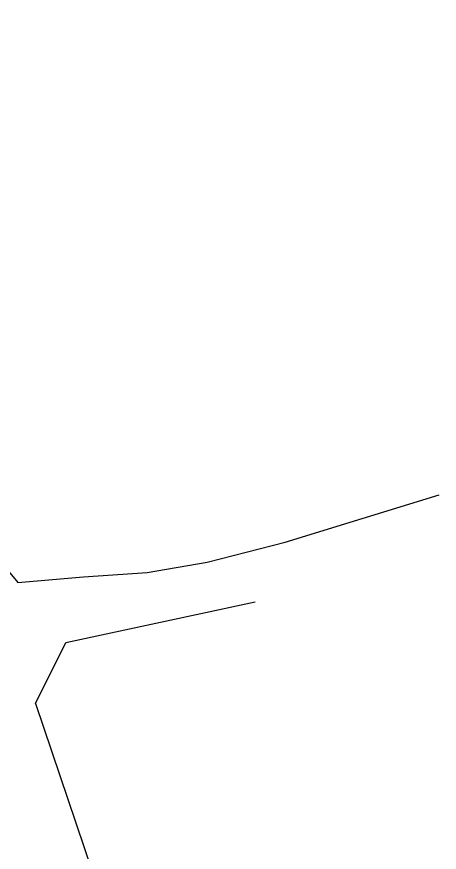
# Model space of a CAD drawing. Header units: millimetres. Extents: x 103318 to 103491, y 42496 to 42639.
# Drawn here: x 103450.9 to 103491, y 42544.1 to 42623.3 of the extents above; entities that cross this region are included whole.
import ezdxf

# ---------------------------------------------------------------- set-up
doc = ezdxf.new("R2010")
doc.units = ezdxf.units.MM
doc.layers.add('urbanizacion', color=7, linetype='Continuous')

msp = doc.modelspace()

# ---------------------------------------------------------------- linework, layer by layer
at = {"layer": 'urbanizacion'}
for points in [[(103446.711, 42623.311), (103448.106, 42588.329), (103448.53, 42572.625), (103451.022, 42569.63)], [(103451.022, 42569.63), (103457.247, 42570.182), (103463.294, 42570.578), (103468.974, 42571.566), (103476.378, 42573.458), (103490.998, 42577.961)], [(103455.561, 42563.958), (103473.546, 42567.806)], [(103452.686, 42558.163), (103455.561, 42563.958)], [(103452.686, 42558.163), (103458.066, 42542.252)]]:
    msp.add_lwpolyline(points, dxfattribs=at)

doc.saveas('drawing.dxf')
